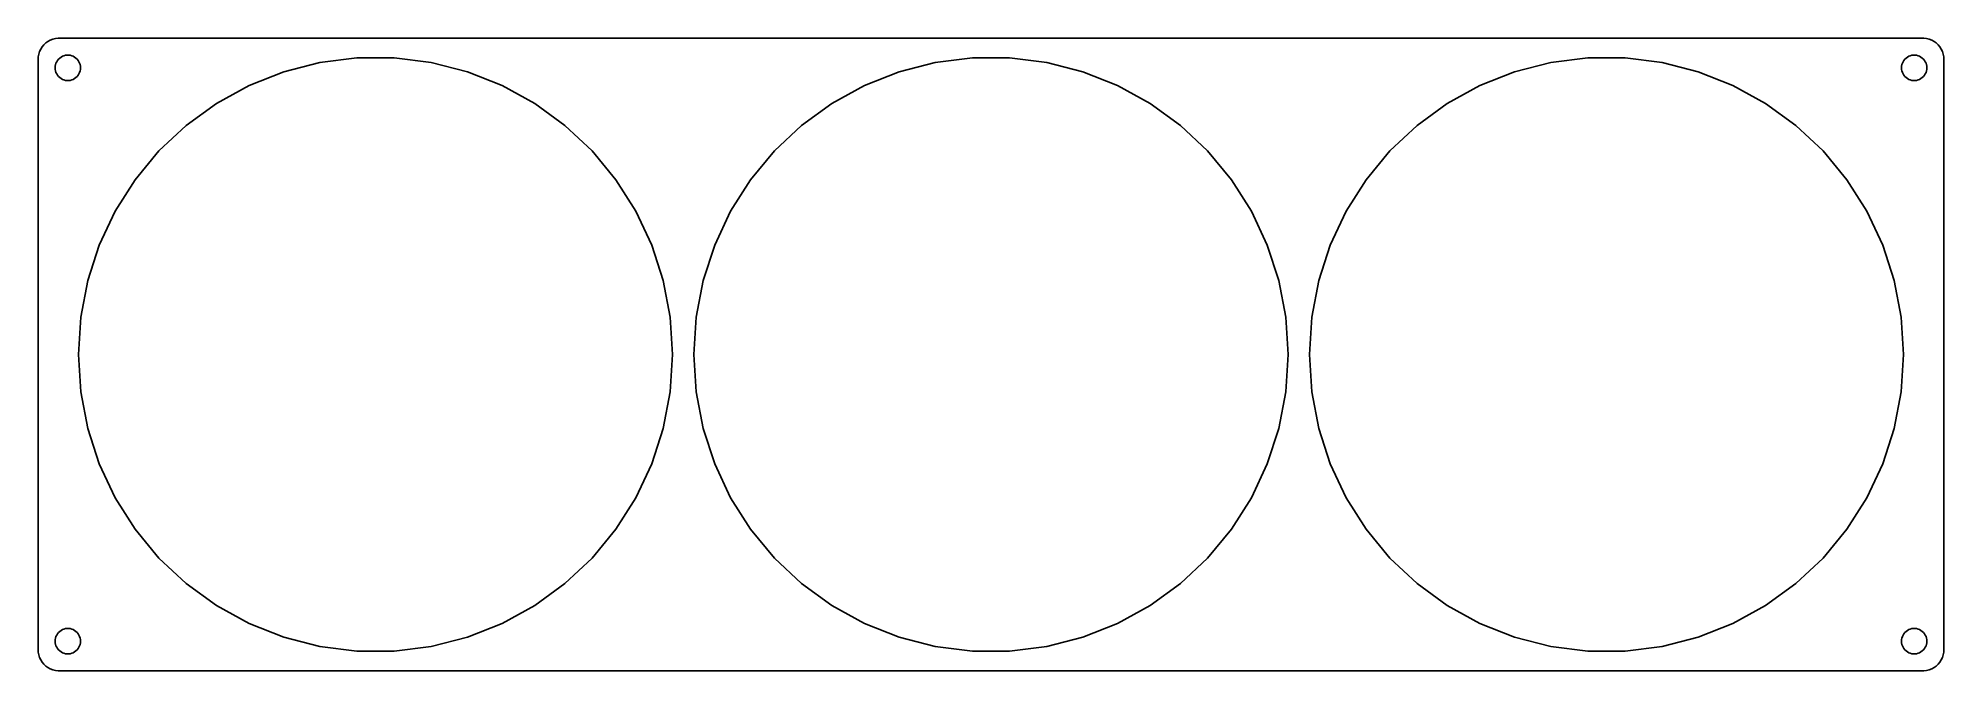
# Model space of a CAD drawing. Header units: metres. Extents: x -224 to 224, y -74 to 74.
import ezdxf

# ---------------------------------------------------------------- set-up
doc = ezdxf.new("R2010")
doc.units = ezdxf.units.M

msp = doc.modelspace()

# ---------------------------------------------------------------- linework, layer by layer
for p, q in [((-223.882, 71.9088), (-224.149, 71.3406)), ((-223.545, 72.4389), (-223.882, 71.9088)), ((-223.145, 72.9227), (-223.545, 72.4389)), ((-222.687, 73.3526), (-223.145, 72.9227)), ((-222.179, 73.7216), (-222.687, 73.3526)), ((-221.629, 74.0241), (-222.179, 73.7216)), ((-221.045, 74.2553), (-221.629, 74.0241)), ((-220.437, 74.4114), (-221.045, 74.2553)), ((-219.814, 74.4901), (-220.437, 74.4114)), ((219.814, 74.4901), (-219.814, 74.4901)), ((220.437, 74.4114), (219.814, 74.4901)), ((221.045, 74.2553), (220.437, 74.4114)), ((221.629, 74.0241), (221.045, 74.2553)), ((222.179, 73.7216), (221.629, 74.0241)), ((222.687, 73.3526), (222.179, 73.7216)), ((223.145, 72.9227), (222.687, 73.3526)), ((223.545, 72.4389), (223.145, 72.9227)), ((223.882, 71.9088), (223.545, 72.4389)), ((224.149, 71.3406), (223.882, 71.9088)), ((-224.461, 70.1267), (-224.5, 69.5)), ((-224.5, 69.5), (-224.5, -69.5)), ((-224.343, 70.7434), (-224.461, 70.1267)), ((-224.149, 71.3406), (-224.343, 70.7434)), ((-220.5, 67.5), (-220.476, 67.876)), ((-220.476, 67.124), (-220.5, 67.5)), ((-220.476, 67.876), (-220.406, 68.2461)), ((-220.406, 68.2461), (-220.289, 68.6044)), ((-220.289, 68.6044), (-220.129, 68.9453)), ((-220.129, 68.9453), (-219.927, 69.2634)), ((-219.927, 69.2634), (-219.687, 69.5536)), ((-219.687, 69.5536), (-219.412, 69.8115)), ((-219.412, 69.8115), (-219.107, 70.033)), ((-219.107, 70.033), (-218.777, 70.2145)), ((-218.777, 70.2145), (-218.427, 70.3532)), ((-218.427, 70.3532), (-218.062, 70.4469)), ((-218.062, 70.4469), (-217.688, 70.4941)), ((-217.688, 70.4941), (-217.312, 70.4941)), ((-217.312, 70.4941), (-216.938, 70.4469)), ((-216.938, 70.4469), (-216.573, 70.3532)), ((-216.573, 70.3532), (-216.223, 70.2145)), ((-216.223, 70.2145), (-215.893, 70.033)), ((-215.893, 70.033), (-215.588, 69.8115)), ((-215.588, 69.8115), (-215.313, 69.5536)), ((-215.313, 69.5536), (-215.073, 69.2634)), ((-215.073, 69.2634), (-214.871, 68.9453)), ((-214.871, 68.9453), (-214.711, 68.6044)), ((-214.711, 68.6044), (-214.594, 68.2461)), ((-214.594, 68.2461), (-214.524, 67.876)), ((-214.524, 67.876), (-214.5, 67.5)), ((-214.5, 67.5), (-214.524, 67.124)), ((-166.631, 66.574), (-158.117, 68.7601)), ((-158.117, 68.7601), (-149.395, 69.8619)), ((-149.395, 69.8619), (-140.605, 69.8619)), ((-140.605, 69.8619), (-131.883, 68.7601)), ((-131.883, 68.7601), (-123.369, 66.574)), ((-21.6312, 66.574), (-13.1167, 68.7601)), ((-13.1167, 68.7601), (-4.3953, 69.8619)), ((-4.3953, 69.8619), (4.3953, 69.8619)), ((4.3953, 69.8619), (13.1167, 68.7601)), ((13.1167, 68.7601), (21.6312, 66.574)), ((123.369, 66.574), (131.883, 68.7601)), ((131.883, 68.7601), (140.605, 69.8619)), ((140.605, 69.8619), (149.395, 69.8619)), ((149.395, 69.8619), (158.117, 68.7601)), ((158.117, 68.7601), (166.631, 66.574)), ((214.5, 67.5), (214.524, 67.876)), ((214.524, 67.124), (214.5, 67.5)), ((214.524, 67.876), (214.594, 68.2461)), ((214.594, 68.2461), (214.711, 68.6044)), ((214.711, 68.6044), (214.871, 68.9453)), ((214.871, 68.9453), (215.073, 69.2634)), ((215.073, 69.2634), (215.313, 69.5536)), ((215.313, 69.5536), (215.588, 69.8115)), ((215.588, 69.8115), (215.893, 70.033)), ((215.893, 70.033), (216.223, 70.2145)), ((216.223, 70.2145), (216.573, 70.3532)), ((216.573, 70.3532), (216.938, 70.4469)), ((216.938, 70.4469), (217.312, 70.4941)), ((217.312, 70.4941), (217.688, 70.4941)), ((217.688, 70.4941), (218.062, 70.4469)), ((218.062, 70.4469), (218.427, 70.3532)), ((218.427, 70.3532), (218.777, 70.2145)), ((218.777, 70.2145), (219.107, 70.033)), ((219.107, 70.033), (219.412, 69.8115)), ((219.412, 69.8115), (219.687, 69.5536)), ((219.687, 69.5536), (219.927, 69.2634)), ((219.927, 69.2634), (220.129, 68.9453)), ((220.129, 68.9453), (220.289, 68.6044)), ((220.289, 68.6044), (220.406, 68.2461)), ((220.406, 68.2461), (220.476, 67.876)), ((220.476, 67.876), (220.5, 67.5)), ((220.5, 67.5), (220.476, 67.124)), ((224.343, 70.7434), (224.149, 71.3406)), ((224.461, 70.1267), (224.343, 70.7434)), ((224.5, 69.5), (224.461, 70.1267)), ((224.5, -69.5), (224.5, 69.5)), ((-220.406, 66.7539), (-220.476, 67.124)), ((-220.289, 66.3956), (-220.406, 66.7539)), ((-220.129, 66.0547), (-220.289, 66.3956)), ((-219.927, 65.7366), (-220.129, 66.0547)), ((-219.687, 65.4464), (-219.927, 65.7366)), ((-219.412, 65.1885), (-219.687, 65.4464)), ((-219.107, 64.967), (-219.412, 65.1885)), ((-218.777, 64.7855), (-219.107, 64.967)), ((-218.427, 64.6468), (-218.777, 64.7855)), ((-218.062, 64.5531), (-218.427, 64.6468)), ((-217.688, 64.5059), (-218.062, 64.5531)), ((-217.312, 64.5059), (-217.688, 64.5059)), ((-216.938, 64.5531), (-217.312, 64.5059)), ((-216.573, 64.6468), (-216.938, 64.5531)), ((-216.223, 64.7855), (-216.573, 64.6468)), ((-215.893, 64.967), (-216.223, 64.7855)), ((-215.588, 65.1885), (-215.893, 64.967)), ((-215.313, 65.4464), (-215.588, 65.1885)), ((-215.073, 65.7366), (-215.313, 65.4464)), ((-214.871, 66.0547), (-215.073, 65.7366)), ((-214.711, 66.3956), (-214.871, 66.0547)), ((-214.594, 66.7539), (-214.711, 66.3956)), ((-214.524, 67.124), (-214.594, 66.7539)), ((-182.508, 59.103), (-174.805, 63.3379)), ((-174.805, 63.3379), (-166.631, 66.574)), ((-123.369, 66.574), (-115.195, 63.3379)), ((-115.195, 63.3379), (-107.492, 59.103)), ((-37.5079, 59.103), (-29.8046, 63.3379)), ((-29.8046, 63.3379), (-21.6312, 66.574)), ((21.6312, 66.574), (29.8046, 63.3379)), ((29.8046, 63.3379), (37.5079, 59.103)), ((107.492, 59.103), (115.195, 63.3379)), ((115.195, 63.3379), (123.369, 66.574)), ((166.631, 66.574), (174.805, 63.3379)), ((174.805, 63.3379), (182.508, 59.103)), ((214.594, 66.7539), (214.524, 67.124)), ((214.711, 66.3956), (214.594, 66.7539)), ((214.871, 66.0547), (214.711, 66.3956)), ((215.073, 65.7366), (214.871, 66.0547)), ((215.313, 65.4464), (215.073, 65.7366)), ((215.588, 65.1885), (215.313, 65.4464)), ((215.893, 64.967), (215.588, 65.1885)), ((216.223, 64.7855), (215.893, 64.967)), ((216.573, 64.6468), (216.223, 64.7855)), ((216.938, 64.5531), (216.573, 64.6468)), ((217.312, 64.5059), (216.938, 64.5531)), ((217.688, 64.5059), (217.312, 64.5059)), ((218.062, 64.5531), (217.688, 64.5059)), ((218.427, 64.6468), (218.062, 64.5531)), ((218.777, 64.7855), (218.427, 64.6468)), ((219.107, 64.967), (218.777, 64.7855)), ((219.412, 65.1885), (219.107, 64.967)), ((219.687, 65.4464), (219.412, 65.1885)), ((219.927, 65.7366), (219.687, 65.4464)), ((220.129, 66.0547), (219.927, 65.7366)), ((220.289, 66.3956), (220.129, 66.0547)), ((220.406, 66.7539), (220.289, 66.3956)), ((220.476, 67.124), (220.406, 66.7539)), ((-189.62, 53.9359), (-182.508, 59.103)), ((-107.492, 59.103), (-100.38, 53.9359)), ((-44.6197, 53.9359), (-37.5079, 59.103)), ((37.5079, 59.103), (44.6197, 53.9359)), ((100.38, 53.9359), (107.492, 59.103)), ((182.508, 59.103), (189.62, 53.9359)), ((-196.028, 47.9183), (-189.62, 53.9359)), ((-100.38, 53.9359), (-93.9722, 47.9183)), ((-51.0278, 47.9183), (-44.6197, 53.9359)), ((44.6197, 53.9359), (51.0278, 47.9183)), ((93.9722, 47.9183), (100.38, 53.9359)), ((189.62, 53.9359), (196.028, 47.9183)), ((-201.631, 41.145), (-196.028, 47.9183)), ((-93.9722, 47.9183), (-88.3688, 41.145)), ((-56.6312, 41.145), (-51.0278, 47.9183)), ((51.0278, 47.9183), (56.6312, 41.145)), ((88.3688, 41.145), (93.9722, 47.9183)), ((196.028, 47.9183), (201.631, 41.145)), ((-206.341, 33.7227), (-201.631, 41.145)), ((-88.3688, 41.145), (-83.6585, 33.7227)), ((-61.3415, 33.7227), (-56.6312, 41.145)), ((56.6312, 41.145), (61.3415, 33.7227)), ((83.6585, 33.7227), (88.3688, 41.145)), ((201.631, 41.145), (206.341, 33.7227)), ((-210.084, 25.7687), (-206.341, 33.7227)), ((-83.6585, 33.7227), (-79.9156, 25.7687)), ((-65.0844, 25.7687), (-61.3415, 33.7227)), ((61.3415, 33.7227), (65.0844, 25.7687)), ((79.9156, 25.7687), (83.6585, 33.7227)), ((206.341, 33.7227), (210.084, 25.7687)), ((-212.801, 17.4083), (-210.084, 25.7687)), ((-79.9156, 25.7687), (-77.1992, 17.4083)), ((-67.8008, 17.4083), (-65.0844, 25.7687)), ((65.0844, 25.7687), (67.8008, 17.4083)), ((77.1992, 17.4083), (79.9156, 25.7687)), ((210.084, 25.7687), (212.801, 17.4083)), ((-214.448, 8.7733), (-212.801, 17.4083)), ((-77.1992, 17.4083), (-75.552, 8.7733)), ((-69.448, 8.7733), (-67.8008, 17.4083)), ((67.8008, 17.4083), (69.448, 8.7733)), ((75.552, 8.7733), (77.1992, 17.4083)), ((212.801, 17.4083), (214.448, 8.7733)), ((-215, 0), (-214.448, 8.7733)), ((-75.552, 8.7733), (-75, 0)), ((-70, 0), (-69.448, 8.7733)), ((69.448, 8.7733), (70, 0)), ((75, 0), (75.552, 8.7733)), ((214.448, 8.7733), (215, 0)), ((-214.448, -8.7733), (-215, 0)), ((-75, 0), (-75.552, -8.7733)), ((-69.448, -8.7733), (-70, 0)), ((70, 0), (69.448, -8.7733)), ((75.552, -8.7733), (75, 0)), ((215, 0), (214.448, -8.7733)), ((-212.801, -17.4083), (-214.448, -8.7733)), ((-75.552, -8.7733), (-77.1992, -17.4083)), ((-67.8008, -17.4083), (-69.448, -8.7733)), ((69.448, -8.7733), (67.8008, -17.4083)), ((77.1992, -17.4083), (75.552, -8.7733)), ((214.448, -8.7733), (212.801, -17.4083)), ((-210.084, -25.7687), (-212.801, -17.4083)), ((-77.1992, -17.4083), (-79.9156, -25.7687)), ((-65.0844, -25.7687), (-67.8008, -17.4083)), ((67.8008, -17.4083), (65.0844, -25.7687)), ((79.9156, -25.7687), (77.1992, -17.4083)), ((212.801, -17.4083), (210.084, -25.7687)), ((-206.341, -33.7227), (-210.084, -25.7687)), ((-79.9156, -25.7687), (-83.6585, -33.7227)), ((-61.3415, -33.7227), (-65.0844, -25.7687)), ((65.0844, -25.7687), (61.3415, -33.7227)), ((83.6585, -33.7227), (79.9156, -25.7687)), ((210.084, -25.7687), (206.341, -33.7227)), ((-201.631, -41.145), (-206.341, -33.7227)), ((-83.6585, -33.7227), (-88.3688, -41.145)), ((-56.6312, -41.145), (-61.3415, -33.7227)), ((61.3415, -33.7227), (56.6312, -41.145)), ((88.3688, -41.145), (83.6585, -33.7227)), ((206.341, -33.7227), (201.631, -41.145)), ((-196.028, -47.9183), (-201.631, -41.145)), ((-88.3688, -41.145), (-93.9722, -47.9183)), ((-51.0278, -47.9183), (-56.6312, -41.145)), ((56.6312, -41.145), (51.0278, -47.9183)), ((93.9722, -47.9183), (88.3688, -41.145)), ((201.631, -41.145), (196.028, -47.9183)), ((-189.62, -53.9359), (-196.028, -47.9183)), ((-93.9722, -47.9183), (-100.38, -53.9359)), ((-44.6197, -53.9359), (-51.0278, -47.9183)), ((51.0278, -47.9183), (44.6197, -53.9359)), ((100.38, -53.9359), (93.9722, -47.9183)), ((196.028, -47.9183), (189.62, -53.9359)), ((-182.508, -59.103), (-189.62, -53.9359)), ((-100.38, -53.9359), (-107.492, -59.103)), ((-37.5079, -59.103), (-44.6197, -53.9359)), ((44.6197, -53.9359), (37.5079, -59.103)), ((107.492, -59.103), (100.38, -53.9359)), ((189.62, -53.9359), (182.508, -59.103)), ((-174.805, -63.3379), (-182.508, -59.103)), ((-107.492, -59.103), (-115.195, -63.3379)), ((-29.8046, -63.3379), (-37.5079, -59.103)), ((37.5079, -59.103), (29.8046, -63.3379)), ((115.195, -63.3379), (107.492, -59.103)), ((182.508, -59.103), (174.805, -63.3379)), ((-220.5, -67.5), (-220.476, -67.124)), ((-220.476, -67.124), (-220.406, -66.7539)), ((-220.406, -66.7539), (-220.289, -66.3956)), ((-220.289, -66.3956), (-220.129, -66.0547)), ((-220.129, -66.0547), (-219.927, -65.7366)), ((-219.927, -65.7366), (-219.687, -65.4464)), ((-219.687, -65.4464), (-219.412, -65.1885)), ((-219.412, -65.1885), (-219.107, -64.967)), ((-219.107, -64.967), (-218.777, -64.7855)), ((-218.777, -64.7855), (-218.427, -64.6468)), ((-218.427, -64.6468), (-218.062, -64.5531)), ((-218.062, -64.5531), (-217.688, -64.5059)), ((-217.688, -64.5059), (-217.312, -64.5059)), ((-217.312, -64.5059), (-216.938, -64.5531)), ((-216.938, -64.5531), (-216.573, -64.6468)), ((-216.573, -64.6468), (-216.223, -64.7855)), ((-216.223, -64.7855), (-215.893, -64.967)), ((-215.893, -64.967), (-215.588, -65.1885)), ((-215.588, -65.1885), (-215.313, -65.4464)), ((-215.313, -65.4464), (-215.073, -65.7366)), ((-215.073, -65.7366), (-214.871, -66.0547)), ((-214.871, -66.0547), (-214.711, -66.3956)), ((-214.711, -66.3956), (-214.594, -66.7539)), ((-214.594, -66.7539), (-214.524, -67.124)), ((-214.524, -67.124), (-214.5, -67.5)), ((-166.631, -66.574), (-174.805, -63.3379)), ((-158.117, -68.7601), (-166.631, -66.574)), ((-123.369, -66.574), (-131.883, -68.7601)), ((-115.195, -63.3379), (-123.369, -66.574)), ((-21.6312, -66.574), (-29.8046, -63.3379)), ((-13.1167, -68.7601), (-21.6312, -66.574)), ((21.6312, -66.574), (13.1167, -68.7601)), ((29.8046, -63.3379), (21.6312, -66.574)), ((123.369, -66.574), (115.195, -63.3379)), ((131.883, -68.7601), (123.369, -66.574)), ((166.631, -66.574), (158.117, -68.7601)), ((174.805, -63.3379), (166.631, -66.574)), ((214.5, -67.5), (214.524, -67.124)), ((214.524, -67.124), (214.594, -66.7539)), ((214.594, -66.7539), (214.711, -66.3956)), ((214.711, -66.3956), (214.871, -66.0547)), ((214.871, -66.0547), (215.073, -65.7366)), ((215.073, -65.7366), (215.313, -65.4464)), ((215.313, -65.4464), (215.588, -65.1885)), ((215.588, -65.1885), (215.893, -64.967)), ((215.893, -64.967), (216.223, -64.7855)), ((216.223, -64.7855), (216.573, -64.6468)), ((216.573, -64.6468), (216.938, -64.5531)), ((216.938, -64.5531), (217.312, -64.5059)), ((217.312, -64.5059), (217.688, -64.5059)), ((217.688, -64.5059), (218.062, -64.5531)), ((218.062, -64.5531), (218.427, -64.6468)), ((218.427, -64.6468), (218.777, -64.7855)), ((218.777, -64.7855), (219.107, -64.967)), ((219.107, -64.967), (219.412, -65.1885)), ((219.412, -65.1885), (219.687, -65.4464)), ((219.687, -65.4464), (219.927, -65.7366)), ((219.927, -65.7366), (220.129, -66.0547)), ((220.129, -66.0547), (220.289, -66.3956)), ((220.289, -66.3956), (220.406, -66.7539)), ((220.406, -66.7539), (220.476, -67.124)), ((220.476, -67.124), (220.5, -67.5)), ((-224.5, -69.5), (-224.461, -70.1267)), ((-224.461, -70.1267), (-224.343, -70.7434)), ((-224.343, -70.7434), (-224.149, -71.3406)), ((-224.149, -71.3406), (-223.882, -71.9088)), ((-220.476, -67.876), (-220.5, -67.5)), ((-220.406, -68.2461), (-220.476, -67.876)), ((-220.289, -68.6044), (-220.406, -68.2461)), ((-220.129, -68.9453), (-220.289, -68.6044)), ((-219.927, -69.2634), (-220.129, -68.9453)), ((-219.687, -69.5536), (-219.927, -69.2634)), ((-219.412, -69.8115), (-219.687, -69.5536)), ((-219.107, -70.033), (-219.412, -69.8115)), ((-218.777, -70.2145), (-219.107, -70.033)), ((-218.427, -70.3532), (-218.777, -70.2145)), ((-218.062, -70.4469), (-218.427, -70.3532)), ((-217.688, -70.4941), (-218.062, -70.4469)), ((-217.312, -70.4941), (-217.688, -70.4941)), ((-216.938, -70.4469), (-217.312, -70.4941)), ((-216.573, -70.3532), (-216.938, -70.4469)), ((-216.223, -70.2145), (-216.573, -70.3532)), ((-215.893, -70.033), (-216.223, -70.2145)), ((-215.588, -69.8115), (-215.893, -70.033)), ((-215.313, -69.5536), (-215.588, -69.8115)), ((-215.073, -69.2634), (-215.313, -69.5536)), ((-214.871, -68.9453), (-215.073, -69.2634)), ((-214.711, -68.6044), (-214.871, -68.9453)), ((-214.594, -68.2461), (-214.711, -68.6044)), ((-214.524, -67.876), (-214.594, -68.2461)), ((-214.5, -67.5), (-214.524, -67.876)), ((-149.395, -69.8619), (-158.117, -68.7601)), ((-140.605, -69.8619), (-149.395, -69.8619)), ((-131.883, -68.7601), (-140.605, -69.8619)), ((-4.3953, -69.8619), (-13.1167, -68.7601)), ((4.3953, -69.8619), (-4.3953, -69.8619)), ((13.1167, -68.7601), (4.3953, -69.8619)), ((140.605, -69.8619), (131.883, -68.7601)), ((149.395, -69.8619), (140.605, -69.8619)), ((158.117, -68.7601), (149.395, -69.8619)), ((214.524, -67.876), (214.5, -67.5)), ((214.594, -68.2461), (214.524, -67.876)), ((214.711, -68.6044), (214.594, -68.2461)), ((214.871, -68.9453), (214.711, -68.6044)), ((215.073, -69.2634), (214.871, -68.9453)), ((215.313, -69.5536), (215.073, -69.2634)), ((215.588, -69.8115), (215.313, -69.5536)), ((215.893, -70.033), (215.588, -69.8115)), ((216.223, -70.2145), (215.893, -70.033)), ((216.573, -70.3532), (216.223, -70.2145)), ((216.938, -70.4469), (216.573, -70.3532)), ((217.312, -70.4941), (216.938, -70.4469)), ((217.688, -70.4941), (217.312, -70.4941)), ((218.062, -70.4469), (217.688, -70.4941)), ((218.427, -70.3532), (218.062, -70.4469)), ((218.777, -70.2145), (218.427, -70.3532)), ((219.107, -70.033), (218.777, -70.2145)), ((219.412, -69.8115), (219.107, -70.033)), ((219.687, -69.5536), (219.412, -69.8115)), ((219.927, -69.2634), (219.687, -69.5536)), ((220.129, -68.9453), (219.927, -69.2634)), ((220.289, -68.6044), (220.129, -68.9453)), ((220.406, -68.2461), (220.289, -68.6044)), ((220.476, -67.876), (220.406, -68.2461)), ((220.5, -67.5), (220.476, -67.876)), ((223.882, -71.9088), (224.149, -71.3406)), ((224.149, -71.3406), (224.343, -70.7434)), ((224.343, -70.7434), (224.461, -70.1267)), ((224.461, -70.1267), (224.5, -69.5)), ((-223.882, -71.9088), (-223.545, -72.4389)), ((-223.545, -72.4389), (-223.145, -72.9227)), ((-223.145, -72.9227), (-222.687, -73.3526)), ((-222.687, -73.3526), (-222.179, -73.7216)), ((-222.179, -73.7216), (-221.629, -74.0241)), ((-221.629, -74.0241), (-221.045, -74.2553)), ((-221.045, -74.2553), (-220.437, -74.4114)), ((-220.437, -74.4114), (-219.814, -74.4901)), ((-219.814, -74.4901), (219.814, -74.4901)), ((219.814, -74.4901), (220.437, -74.4114)), ((220.437, -74.4114), (221.045, -74.2553)), ((221.045, -74.2553), (221.629, -74.0241)), ((221.629, -74.0241), (222.179, -73.7216)), ((222.179, -73.7216), (222.687, -73.3526)), ((222.687, -73.3526), (223.145, -72.9227)), ((223.145, -72.9227), (223.545, -72.4389)), ((223.545, -72.4389), (223.882, -71.9088))]:
    msp.add_line(p, q)

doc.saveas('drawing.dxf')
